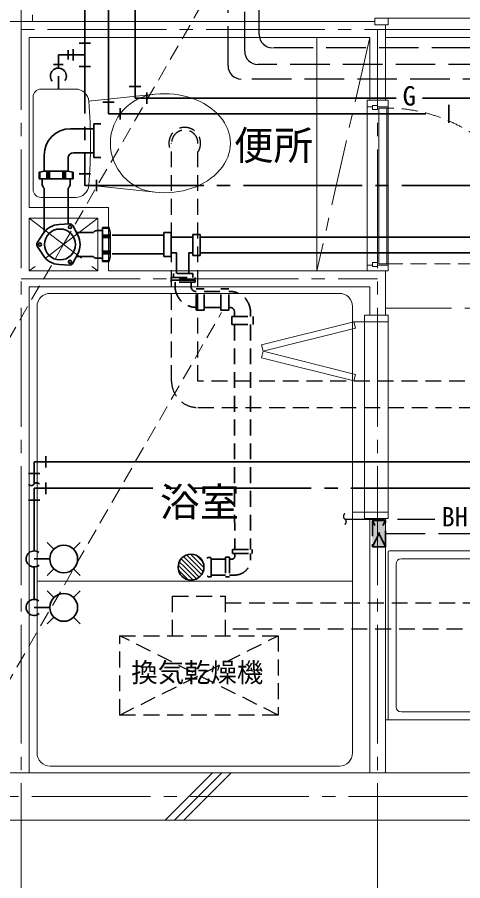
# Model space of a CAD drawing. Units: millimetres at full size, sheet at 1:50; details may follow other scales. Extents: x -9674 to 9699, y -6794 to 6791.
# Drawn here: x -722 to 965, y -3612 to -343 of the extents above; entities that cross this region are included whole.
import ezdxf
from ezdxf.enums import TextEntityAlignment as Align

# ---------------------------------------------------------------- set-up
doc = ezdxf.new("R2010")
doc.units = ezdxf.units.MM
doc.header["$LTSCALE"] = 50
for name, pattern in [('CHAIN1', [8, 5, -1, 1, -1]), ('CHAIN2', [12, 9, -1, 1, -1]), ('DASHED1', [1.8, 1.2, -0.6]), ('DASHED3', [4, 3, -1])]:
    doc.linetypes.add(name, pattern=pattern)
for name, color, linetype, lineweight in [('1-0_芯', 134, 'CHAIN2', 9), ('1-1_躯体', 134, 'Continuous', 9), ('1-2_間仕切', 134, 'Continuous', 9), ('1-3_建具', 134, 'Continuous', 9), ('1-4_仕上げ', 134, 'Continuous', 9), ('1-5_設備', 134, 'Continuous', 9), ('1-7_その他', 134, 'DASHED1', 9), ('1-8_ハッチ', 134, 'Continuous', 9), ('1-D_記号', 134, 'CHAIN1', 9), ('2-0_芯', 3, 'Continuous', 35), ('2-2', 5, 'DASHED3', 25), ('2-3_建具', 4, 'Continuous', 35), ('2-9_金物', 1, 'CHAIN2', 35), ('2-A_文字', 6, 'Continuous', 35), ('2-C', 2, 'DASHED1', 25)]:
    doc.layers.add(name, color=color, linetype=linetype, lineweight=lineweight)
doc.layers.add('1-A_文字', color=134, linetype='Continuous')
doc.styles.add('ＭＳ ゴシック', font='')
doc.styles.get('ＭＳ ゴシック').set_extended_font_data('MS Gothic')

msp = doc.modelspace()

# ---------------------------------------------------------------- linework, layer by layer
at = {"layer": '1-0_芯'}
for p, q in [((-707.33, -4292.92), (-707.33, 521.08)), ((-3007.33, -388.92), (2242.67, -388.92)), ((642.67, -4292.92), (642.67, -388.92)), ((-707.33, -1332.92), (642.67, -1332.92)), ((-8467.33, -3292.92), (8542.67, -3292.92))]:
    msp.add_line(p, q, dxfattribs=at)
at = {"layer": '1-1_躯体'}
for p, q in [((1882.67, -3202.92), (-2617.33, -3202.92)), ((1882.67, -3382.92), (-2617.33, -3382.92))]:
    msp.add_line(p, q, dxfattribs=at)
at = {"layer": '1-2_間仕切'}
for p, q in [((-1282.33, -358.92), (632.67, -358.92)), ((672.67, -656.42), (672.67, -371.42)), ((-677.33, -418.92), (612.67, -418.92)), ((-677.33, -1062.92), (-677.33, -418.92)), ((612.67, -656.42), (612.67, -418.92)), ((682.67, -1281.42), (682.67, -681.42)), ((-677.33, -1062.92), (-377.33, -1062.92)), ((-377.33, -1062.92), (-377.33, -1302.92)), ((-677.33, -1302.92), (-677.33, -1102.92)), ((-677.33, -1102.92), (-417.33, -1102.92)), ((-417.33, -1102.92), (-417.33, -1302.92)), ((-677.33, -1302.92), (-417.33, -1302.92)), ((-377.33, -1302.92), (612.67, -1302.92)), ((672.67, -1470.92), (672.67, -1302.92)), ((612.67, -1470.92), (612.67, -1362.92)), ((612.67, -3202.92), (612.67, -2240.92)), ((672.67, -3202.92), (672.67, -2240.92))]:
    msp.add_line(p, q, dxfattribs=at)
msp.add_lwpolyline([(-677.33, -3202.92), (-677.33, -1362.92), (612.67, -1362.92)], dxfattribs=at)
at = {"layer": '1-3_建具'}
for p, q in [((-664.83, -358.92), (-749.83, -358.92)), ((-664.83, -358.92), (-664.83, -333.92)), ((682.67, -346.42), (1432.67, -346.42)), ((1442.67, -418.92), (672.67, -418.92)), ((682.67, -656.42), (602.67, -656.42)), ((602.67, -681.42), (602.67, -656.42)), ((602.67, -681.42), (602.67, -1281.42)), ((602.67, -681.42), (622.67, -681.42)), ((642.67, -676.42), (622.67, -676.42)), ((622.67, -676.42), (622.67, -691.42)), ((642.67, -691.42), (642.67, -676.42)), ((642.67, -681.42), (682.67, -681.42)), ((647.67, -686.42), (677.67, -686.42)), ((647.67, -1276.42), (647.67, -686.42)), ((677.67, -686.42), (677.67, -1276.42)), ((682.67, -681.42), (682.67, -656.42)), ((622.67, -691.42), (642.67, -691.42)), ((642.67, -1271.42), (622.67, -1271.42)), ((622.67, -1271.42), (622.67, -1286.42)), ((602.67, -1281.42), (622.67, -1281.42)), ((602.67, -1302.92), (602.67, -1281.42)), ((682.67, -1302.92), (602.67, -1302.92)), ((642.67, -1281.42), (682.67, -1281.42)), ((677.67, -1276.42), (647.67, -1276.42)), ((682.67, -1302.92), (682.67, -1281.42)), ((592.67, -1470.92), (682.67, -1470.92)), ((592.67, -1495.92), (592.67, -1470.92)), ((682.67, -1495.92), (682.67, -1470.92)), ((552.67, -1495.92), (203.42, -1583.24)), ((552.67, -1495.92), (203.42, -1583.24)), ((552.67, -1495.92), (203.42, -1583.24)), ((552.67, -1495.92), (203.42, -1583.24)), ((558.74, -1520.18), (552.67, -1495.92)), ((682.67, -1495.92), (592.67, -1495.92)), ((592.67, -2215.92), (592.67, -1495.92)), ((682.67, -2215.92), (682.67, -1495.92)), ((209.49, -1607.49), (558.74, -1520.18)), ((209.49, -1607.49), (203.42, -1583.24)), ((209.49, -1607.49), (203.42, -1631.74)), ((552.67, -1719.06), (203.42, -1631.74)), ((552.67, -1719.06), (203.42, -1631.74)), ((552.67, -1719.06), (203.42, -1631.74)), ((552.67, -1719.06), (203.42, -1631.74)), ((209.49, -1607.49), (558.74, -1694.8)), ((558.74, -1694.8), (552.67, -1719.06)), ((592.67, -2215.92), (682.67, -2215.92)), ((592.67, -2240.92), (592.67, -2215.92)), ((682.67, -2240.92), (682.67, -2215.92)), ((682.67, -2240.92), (592.67, -2240.92))]:
    msp.add_line(p, q, dxfattribs=at)
at = {"layer": '1-3_建具', "linetype": 'DASHED1'}
msp.add_line((677.67, -1276.42), (1267.67, -1276.42), dxfattribs=at)
at = {"layer": '1-3_建具'}
for points in [[(632.67, -371.42), (632.67, -346.42), (682.67, -346.42)], [(632.67, -371.42), (682.67, -371.42), (682.67, -346.42)], [(622.67, -1286.42), (642.67, -1286.42), (642.67, -1271.42)]]:
    msp.add_lwpolyline(points, dxfattribs=at)
at = {"layer": '1-3_建具', "linetype": 'DASHED1'}
msp.add_arc((677.67, -1276.42), 590, 0, 90, dxfattribs=at)
at = {"layer": '1-4_仕上げ'}
msp.add_line((412.67, -1302.92), (412.67, -418.92), dxfattribs=at)
at = {"layer": '1-5_設備'}
for p, q in [((-632.33, -614.59), (-501.08, -614.59)), ((-662.33, -994.59), (-662.33, -644.59)), ((-451.24, -660.59), (-200.17, -633.94)), ((-451.24, -978.58), (-200.17, -1005.24)), ((-632.33, -1024.59), (-501.08, -1024.59)), ((497.67, -1387.92), (-597.33, -1387.92)), ((-647.33, -1437.92), (-647.33, -3127.92)), ((547.67, -1437.92), (547.67, -3127.92)), ((552.67, -1495.92), (203.42, -1583.24)), ((592.67, -1495.92), (547.67, -1495.92)), ((552.67, -1719.06), (203.42, -1631.74)), ((592.67, -2215.92), (547.67, -2215.92)), ((682.67, -3002.92), (682.67, -2367.92)), ((687.67, -2362.92), (1477.67, -2362.92)), ((712.67, -2952.92), (712.67, -2412.92)), ((732.67, -2392.92), (1432.67, -2392.92)), ((-647.33, -2477.92), (547.67, -2477.92)), ((732.67, -2972.92), (1432.67, -2972.92)), ((672.67, -3002.92), (1847.67, -3002.92)), ((497.67, -3177.92), (-597.33, -3177.92))]:
    msp.add_line(p, q, dxfattribs=at)
for centre, radius, start, end in [((-632.33, -644.59), 30, 90, 180), ((-501.08, -664.59), 50, 4.58408, 90), ((-183.05, -819.59), 186.44, 95.269, 264.73099), ((-2434.26, -819.59), 1989.39, 355.41591, 4.58408), ((-501.08, -974.59), 50, 270, 355.41591), ((-632.33, -994.59), 30, 180, 270), ((-597.33, -1437.92), 50, 90, 180), ((497.67, -1437.92), 50, 0, 90), ((687.67, -2367.92), 5, 90, 180), ((732.67, -2412.92), 20, 90, 180), ((732.67, -2952.92), 20, 180, 270), ((-597.33, -3127.92), 50, 180, 270), ((497.67, -3127.92), 50, 270, 0)]:
    msp.add_arc(centre, radius, start, end, dxfattribs=at)
msp.add_ellipse((-165.14, -819.59), major_axis=(250, 0), ratio=0.75, start_param=4.5717762, end_param=7.9945941, dxfattribs=at)
at = {"layer": '1-7_その他', "linetype": 'CHAIN1'}
for p, q in [((612.67, -418.92), (412.67, -1302.92)), ((-677.33, -1102.92), (-417.33, -1302.92)), ((-417.33, -1102.92), (-677.33, -1302.92))]:
    msp.add_line(p, q, dxfattribs=at)
at = {"layer": '1-8_ハッチ'}
for p, q in [((-162.63, -3382.92), (17.37, -3202.92)), ((-127.28, -3382.92), (52.72, -3202.92)), ((-91.92, -3382.92), (88.08, -3202.92))]:
    msp.add_line(p, q, dxfattribs=at)
at = {"layer": '1-D_記号'}
msp.add_line((672.67, -1443.92), (2117.67, -1443.92), dxfattribs=at)
at = {"layer": '2-0_芯'}
for p, q in [((-520.55, -764.67), (-431.83, -764.67)), ((-620.55, -864.67), (-620.55, -924.92)), ((-529.55, -875.67), (-529.55, -924.92)), ((-509.55, -855.67), (-431.83, -855.67)), ((-431.83, -874.03), (-406.18, -874.03)), ((-636.55, -928.92), (-639.55, -928.92)), ((-639.55, -928.92), (-639.55, -953.92)), ((-620.55, -924.92), (-636.55, -928.92)), ((-636.55, -928.92), (-636.55, -953.92)), ((-620.55, -924.92), (-575.05, -924.92)), ((-610.8, -924.92), (-610.8, -953.92)), ((-605.8, -924.92), (-605.8, -953.92)), ((-600.8, -924.92), (-600.8, -953.92)), ((-529.55, -924.92), (-575.05, -924.92)), ((-549.3, -924.92), (-549.3, -953.92)), ((-544.3, -924.92), (-544.3, -953.92)), ((-539.3, -924.92), (-539.3, -953.92)), ((-529.55, -924.92), (-513.55, -928.92)), ((-513.55, -928.92), (-513.55, -953.92)), ((-513.55, -928.92), (-510.55, -928.92)), ((-510.55, -928.92), (-510.55, -953.92)), ((-575.05, -953.92), (-639.55, -953.92)), ((-627.55, -953.92), (-627.55, -976.26)), ((-575.05, -953.92), (-510.55, -953.92)), ((-522.55, -953.92), (-522.55, -976.26)), ((-620.55, -1156.36), (-620.55, -990.51)), ((-529.55, -1125.37), (-529.55, -990.51)), ((-563.94, -1126.95), (-523, -1125.06)), ((-511.79, -1131.53), (-492.95, -1167.94)), ((-399.12, -1202.87), (-399.12, -1138.37)), ((-374.12, -1138.37), (-399.12, -1138.37)), ((-374.12, -1141.37), (-399.12, -1141.37)), ((-374.12, -1141.37), (-374.12, -1138.37)), ((-370.12, -1157.37), (-374.12, -1141.37)), ((-646.55, -1196.4), (-624.45, -1161.88)), ((-498.42, -1157.37), (-433.34, -1157.37)), ((-399.12, -1150.37), (-421.46, -1150.37)), ((-370.12, -1167.12), (-399.12, -1167.12)), ((-370.12, -1172.12), (-399.12, -1172.12)), ((-370.12, -1157.37), (-370.12, -1202.87)), ((-166.7, -1167.37), (-362.54, -1167.37)), ((-166.7, -1248.37), (-166.7, -1157.37)), ((-56.9, -1174.81), (-139.7, -1174.81)), ((-29.9, -1164.81), (-56.9, -1164.81)), ((-56.9, -1244.81), (-56.9, -1164.81)), ((-29.9, -1244.81), (-29.9, -1164.81)), ((1297.58, -1174.81), (-29.9, -1174.81)), ((-646.55, -1209.34), (-624.45, -1243.86)), ((-370.12, -1177.12), (-399.12, -1177.12)), ((-399.12, -1202.87), (-399.12, -1267.37)), ((-370.12, -1248.37), (-370.12, -1202.87)), ((-511.79, -1274.2), (-492.95, -1237.8)), ((-370.12, -1228.62), (-399.12, -1228.62)), ((-370.12, -1233.62), (-399.12, -1233.62)), ((-370.12, -1238.62), (-399.12, -1238.62)), ((-166.7, -1238.37), (-362.54, -1238.37)), ((-56.9, -1234.81), (-72.75, -1234.81)), ((-72.75, -1312.7), (-72.75, -1234.81)), ((1297.58, -1234.81), (-29.9, -1234.81)), ((-498.42, -1248.37), (-435.71, -1248.37)), ((-399.12, -1255.37), (-421.46, -1255.37)), ((-374.12, -1264.37), (-399.12, -1264.37)), ((-374.12, -1267.37), (-399.12, -1267.37)), ((-370.12, -1248.37), (-374.12, -1264.37)), ((-374.12, -1264.37), (-374.12, -1267.37)), ((-139.7, -1248.37), (-166.7, -1248.37)), ((-29.9, -1244.81), (-56.9, -1244.81)), ((-523, -1280.67), (-563.94, -1278.79)), ((-19.13, -2404.94), (-44.58, -2379.52)), ((-75.84, -2471.96), (-111.53, -2436.33))]:
    msp.add_line(p, q, dxfattribs=at)
at = {"layer": '2-0_芯', "linetype": 'DASHED1'}
for p, q in [((-139.06, -1327.49), (-139.06, -1335.49)), ((-49.06, -1335.55), (-139.06, -1335.49)), ((-94.07, -1338.52), (-49.07, -1338.55)), ((-57.05, -1312.71), (-57.06, -1327.54)), ((-49.07, -1338.55), (-49.07, -1345.81)), ((-49.07, -1345.81), (-139.07, -1345.75)), ((-124.28, -1356.36), (-124.28, -1345.75)), ((-63.75, -1366.19), (-63.76, -1345.8)), ((-14.78, -1451.75), (-14.78, -1371)), ((78.71, -1451.75), (78.71, -1371)), ((-49.28, -1380.45), (-44.78, -1380.45)), ((-14.78, -1380.43), (48.71, -1380.4)), ((78.71, -1380.39), (81.28, -1380.39)), ((-44.78, -1451.77), (-14.78, -1451.75)), ((48.71, -1440.98), (-14.78, -1441.03)), ((48.71, -1451.77), (78.71, -1451.75)), ((86.03, -1440.95), (78.71, -1440.95)), ((100.55, -1454.91), (100.57, -1476.18)), ((161.32, -1460.35), (161.32, -1476.18)), ((90.57, -1476.18), (90.59, -1506.18)), ((90.59, -1506.18), (171.34, -1506.18)), ((100.59, -1506.18), (101.25, -2358.4)), ((161.34, -1506.18), (161.76, -2358.36)), ((93.15, -2358.4), (93.16, -2373.23)), ((93.15, -2373.2), (167.15, -2373.15)), ((101.24, -2384.12), (101.23, -2373.2)), ((161.75, -2394.54), (161.74, -2373.16)), ((10.93, -2387.95), (-0.07, -2388.07)), ((10.93, -2387.95), (11.59, -2393.64)), ((66.77, -2394.15), (11.19, -2394.19)), ((11.59, -2393.64), (12.26, -2455.24)), ((81.56, -2387.32), (66.74, -2387.33)), ((66.76, -2387.32), (66.81, -2461.32)), ((91.24, -2394.13), (81.57, -2394.14)), ((11.72, -2460.95), (0.72, -2461.06)), ((11.72, -2460.95), (12.26, -2455.24)), ((66.81, -2454.59), (12.26, -2454.62)), ((101.78, -2454.57), (81.61, -2454.58))]:
    msp.add_line(p, q, dxfattribs=at)
at = {"layer": '2-0_芯'}
for points in [[(-431.83, -874.03), (-431.83, -746.32), (-406.18, -746.32)], [(-139.7, -1248.37), (-139.7, -1157.37), (-166.7, -1157.37)], [(-118.57, -1312.67), (-118.57, -1234.81), (-139.7, -1234.81)], [(-24.19, -2452.89), (-52.63, -2424.48), (-64.08, -2413.05), (-92.52, -2384.65)], [(-18.12, -2441.29), (-34.95, -2424.47), (-64.09, -2395.37), (-80.93, -2378.56)], [(-15.19, -2426.54), (-17.27, -2424.46), (-64.11, -2377.7), (-66.19, -2375.61)], [(-57.22, -2472.9), (-64.05, -2466.08), (-105.66, -2424.52), (-112.49, -2417.7)], [(-43.53, -2468.9), (-64.06, -2448.41), (-87.98, -2424.51), (-108.51, -2404.01)], [(-32.76, -2461.99), (-64.07, -2430.73), (-70.31, -2424.5), (-101.61, -2393.24)]]:
    msp.add_lwpolyline(points, dxfattribs=at)
at = {"layer": '2-0_芯', "linetype": 'DASHED1'}
for points in [[(-94.07, -1338.52), (-139.07, -1338.49), (-139.07, -1345.75)], [(-139.06, -1327.49), (-49.06, -1327.55), (-49.06, -1335.55)], [(-57.05, -1312.71), (-131.05, -1312.67), (-131.06, -1327.49)], [(-44.78, -1451.77), (-44.78, -1371.02), (-14.78, -1371)], [(48.71, -1451.77), (48.71, -1371.02), (78.71, -1371)], [(90.57, -1476.18), (171.32, -1476.18), (171.34, -1506.18)], [(93.15, -2358.4), (167.15, -2358.35), (167.16, -2373.18)], [(81.56, -2387.32), (81.61, -2461.32), (66.79, -2461.33)]]:
    msp.add_lwpolyline(points, dxfattribs=at)
at = {"layer": '2-0_芯'}
for centre, radius in [((-522.45, -1137.05), 6), ((-560.45, -1202.87), 58.5), ((-636.45, -1202.87), 6), ((-522.45, -1268.69), 6), ((-64.07, -2424.49), 49.09)]:
    msp.add_circle(centre, radius, dxfattribs=at)
for centre, radius, start, end in [((-520.55, -864.67), 100, 90, 180), ((-509.55, -875.67), 20, 90, 180), ((-612.55, -976.26), 15, 180, 232.33), ((-537.55, -976.26), 15, 307.67, 360), ((-623.55, -990.51), 3, 0, 52.33), ((-526.55, -990.51), 3, 127.67, 180), ((-560.45, -1202.87), 76, 92.637, 147.363), ((-522.45, -1137.05), 12, 27.363, 92.637), ((-560.45, -1202.87), 76, 332.637, 27.363), ((-435.71, -1154.37), 3, 270, 322.33), ((-421.46, -1165.37), 15, 90, 142.33), ((-636.45, -1202.87), 12, 147.363, 212.637), ((-560.45, -1202.87), 76, 212.637, 267.363), ((-522.45, -1268.69), 12, 267.363, 332.637), ((-435.71, -1251.37), 3, 37.67, 90), ((-421.46, -1240.37), 15, 217.67, 270)]:
    msp.add_arc(centre, radius, start, end, dxfattribs=at)
at = {"layer": '2-0_芯', "linetype": 'DASHED1'}
for centre, radius, start, end in [((-44.42, -1361.05), 80, 176.63672, 182.25797), ((-44.42, -1361.05), 80, 182.25797, 270.0444), ((-44.42, -1361.05), 20, 194.89851, 255.93747), ((81.32, -1460.39), 80, 0.02797, 90.02797), ((81.32, -1460.39), 20, 15.89543, 76.38424), ((91.24, -2384.13), 10, 270.0444, 0.0444), ((-3.56, -2386.11), 4, 270.62129, 330.62129), ((101.75, -2394.57), 60, 270.02797, 0.02797), ((-2.72, -2463.1), 4, 30.62129, 90.62129)]:
    msp.add_arc(centre, radius, start, end, dxfattribs=at)
at = {"layer": '2-2'}
for p, q in [((194.04, -408.4), (194.04, 200.94)), ((139.08, -471.51), (139.08, 137.83)), ((75.97, -526.47), (75.97, 82.87)), ((1797.97, -458.4), (244.04, -458.4)), ((1861.09, -521.51), (189.08, -521.51)), ((1916.04, -576.47), (125.97, -576.47)), ((518.54, -2242.44), (859.89, -2242.44)), ((672.67, -2297.39), (1010.37, -2297.39))]:
    msp.add_line(p, q, dxfattribs=at)
at = {"layer": '2-2', "color": 4, "linetype": 'DASHED1', "lineweight": 35}
for p, q in [((672.67, -2347.39), (622.67, -2247.39)), ((622.67, -2347.39), (672.67, -2247.39)), ((622.67, -2247.39), (672.67, -2247.39)), ((622.67, -2247.39), (622.67, -2347.39)), ((672.67, -2347.39), (672.67, -2247.39)), ((622.67, -2347.39), (672.67, -2347.39))]:
    msp.add_line(p, q, dxfattribs=at)
at = {"layer": '2-2', "linetype": 'Continuous'}
for centre in [(244.04, -408.4), (189.08, -471.51), (125.97, -526.47)]:
    msp.add_arc(centre, 50, 180, 270, dxfattribs=at)
at = {"layer": '2-2'}
for centre, start, end in [((524.6, -2232.44), 121.23674, 238.76326), ((512.47, -2252.44), 301.23674, 58.76326)]:
    msp.add_arc(centre, 11.7, start, end, dxfattribs=at)
at = {"layer": '2-2', "color": 150}
msp.add_solid([(622.67, -2347.39), (622.67, -2247.39), (672.67, -2347.39), (672.67, -2247.39)], dxfattribs=at)
at = {"layer": '2-3_建具'}
for p, q in [((-254.63, -604.59), (-297.83, -604.59)), ((-231.93, -627.28), (-231.93, -670.48)), ((812.47, -648.88), (1381.4, -648.88))]:
    msp.add_line(p, q, dxfattribs=at)
msp.add_lwpolyline([(-276.23, -57.43), (-276.23, -648.88), (712.47, -648.88)], dxfattribs=at)
at = {"layer": '2-9_金物'}
for p, q in [((-465.92, -257.43), (-465.92, -979.72)), ((-487.52, -440.68), (-444.32, -440.68)), ((-566.7, -484.98), (-566.7, -534.89)), ((-566.7, -484.98), (-465.92, -484.98)), ((-529.79, -502.98), (-529.79, -466.98)), ((-510.22, -463.38), (-510.22, -506.58)), ((-548.7, -521.89), (-584.7, -521.89)), ((-487.52, -529.27), (-444.32, -529.27)), ((-444.32, -935.43), (-487.52, -935.43)), ((-465.92, -979.72), (1270.38, -979.72)), ((-421.63, -1001.32), (-421.63, -958.12)), ((-614.27, -2147.74), (-614.27, -2104.54)), ((-658.56, -2363.37), (-658.56, -2126.14)), ((-658.56, -2126.14), (1270.38, -2126.14)), ((-680.16, -2170.43), (-636.96, -2170.43))]:
    msp.add_line(p, q, dxfattribs=at)
at = {"layer": '2-9_金物', "linetype": 'Continuous'}
for p, q in [((-566.7, -565.23), (-566.7, -614.59)), ((-583.34, -2356.55), (-608.55, -2331.34)), ((-509.02, -2356.55), (-483.8, -2331.34)), ((-598.73, -2393.71), (-658.56, -2393.71)), ((-583.34, -2430.87), (-608.55, -2456.09)), ((-509.02, -2430.87), (-483.8, -2456.09))]:
    msp.add_line(p, q, dxfattribs=at)
msp.add_circle((-546.18, -2393.71), 52.55, dxfattribs=at)
for centre, start, end in [((-566.7, -565.23), 325.151, 219.51), ((-658.56, -2393.71), 55.151, 309.51)]:
    msp.add_arc(centre, 30.34, start, end, dxfattribs=at)
at = {"layer": '2-A_文字'}
for p, q in [((-376.23, -157.43), (-376.23, -708.05)), ((-354.63, -663.75), (-397.83, -663.75)), ((-331.93, -686.45), (-331.93, -729.65)), ((913.03, -742.46), (913.03, -673.63)), ((825.12, -708.05), (-376.23, -708.05)), ((-658.56, -2110.57), (-658.56, -2025.5)), ((-658.56, -2025.5), (1479.45, -2025.5)), ((-614.27, -2047.1), (-614.27, -2003.9)), ((-680.16, -2069.8), (-636.96, -2069.8)), ((-658.56, -2546.84), (-658.56, -2424.05)), ((-583.34, -2540.02), (-608.55, -2514.8)), ((-509.02, -2540.02), (-483.8, -2514.8)), ((-598.73, -2577.18), (-658.56, -2577.18)), ((-583.34, -2614.33), (-608.55, -2639.55)), ((-509.02, -2614.33), (-483.8, -2639.55))]:
    msp.add_line(p, q, dxfattribs=at)
msp.add_circle((-546.18, -2577.18), 52.55, dxfattribs=at)
for centre, radius, start, end in [((-668.56, -2104.51), 11.7, 211.23674, 328.76326), ((-648.56, -2116.64), 11.7, 31.23674, 148.76326), ((-658.56, -2577.18), 30.34, 55.151, 309.51)]:
    msp.add_arc(centre, radius, start, end, dxfattribs=at)
at = {"layer": '2-C', "color": 7, "lineweight": 9}
for p, q in [((-547.92, -1203.96), (362.12, 372.28)), ((-547.92, -1203.96), (-1457.96, -2780.19)), ((-858.94, -3037.12), (51.1, -1460.89))]:
    msp.add_line(p, q, dxfattribs=at)
at = {"layer": '2-C'}
for p, q in [((-137.96, -1720.28), (-137.96, -819.59)), ((-37.96, -1720.28), (-37.96, -819.59)), ((1063.45, -1720.28), (-37.96, -1720.28)), ((-37.96, -1820.28), (1068.51, -1820.28)), ((-134.1, -2534.5), (65.9, -2534.5)), ((-134.1, -2684.5), (-134.1, -2534.5)), ((65.9, -2684.5), (65.9, -2534.5)), ((65.9, -2559.5), (1683.7, -2559.5)), ((1683.7, -2659.5), (65.9, -2659.5)), ((-334.1, -2684.5), (265.9, -2684.5)), ((-334.1, -2984.5), (-334.1, -2684.5)), ((-334.1, -2984.5), (265.9, -2684.5)), ((265.9, -2984.5), (-334.1, -2684.5))]:
    msp.add_line(p, q, dxfattribs=at)
msp.add_lwpolyline([(265.9, -2684.5), (265.9, -2984.5), (-334.1, -2984.5)], dxfattribs=at)
for centre, radius, start, end in [((-87.96, -819.59), 60, 326.44269, 213.55731), ((-87.96, -819.59), 50, 0, 180), ((-37.96, -1720.28), 100, 180, 270)]:
    msp.add_arc(centre, radius, start, end, dxfattribs=at)

# ---------------------------------------------------------------- texts
at = {"layer": '1-2_間仕切', "color": 7, "style": 'ＭＳ ゴシック'}
msp.add_text('換気乾燥機', height=73.31, dxfattribs=at).set_placement((-290.51, -2881.98), align=Align.BOTTOM_LEFT)
at = {"layer": '1-A_文字', "style": 'ＭＳ ゴシック'}
for s, p in [('便所', (98.35, -915.85)), ('浴室', (-181.53, -2266.24))]:
    msp.add_text(s, height=110, dxfattribs=at).set_placement(p, align=Align.BOTTOM_LEFT)
at = {"layer": '2-2', "color": 7, "style": 'ＭＳ ゴシック'}
msp.add_text('BH', height=73.31, dxfattribs=at).set_placement((884.89, -2292.44), align=Align.BOTTOM_LEFT)
at = {"layer": '2-3_建具', "color": 7, "style": 'ＭＳ ゴシック'}
msp.add_text('G', height=73.31, dxfattribs=at).set_placement((737.47, -698.88), align=Align.BOTTOM_LEFT)

doc.saveas('drawing.dxf')
